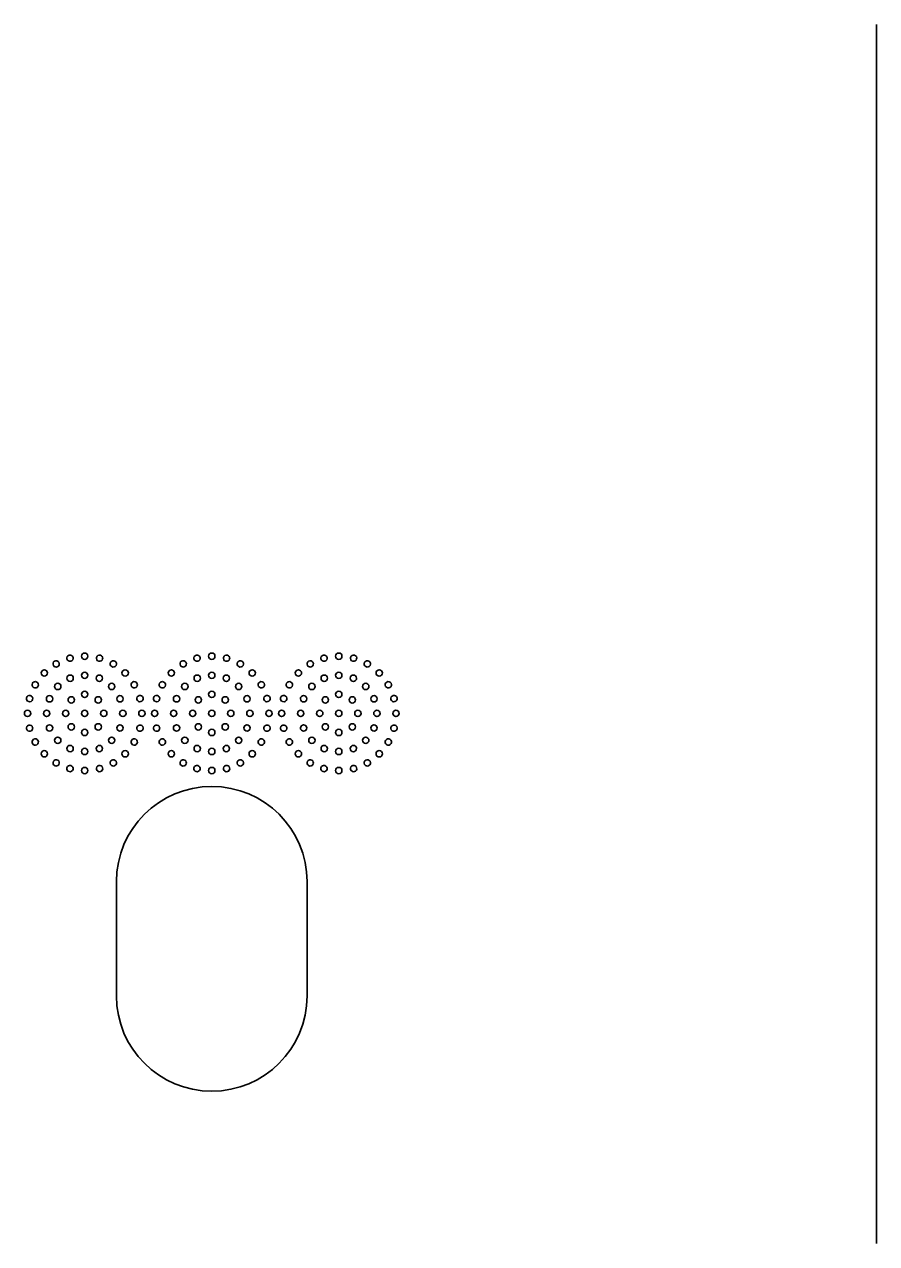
# Model space of a CAD drawing. Header units: inches. Extents: x 0 to 78.5, y 0 to 48.
# Drawn here: x 44.96 to 78.5, y 0 to 48 of the extents above; entities that cross this region are included whole.
import ezdxf

# ---------------------------------------------------------------- set-up
doc = ezdxf.new("R2010")
doc.units = ezdxf.units.IN
doc.header["$MEASUREMENT"] = 0
doc.layers.add('Layer 1', color=7, linetype='Continuous')

msp = doc.modelspace()

# ---------------------------------------------------------------- linework, layer by layer
at = {"layer": 'Layer 1', "color": 250, "lineweight": 35}
msp.add_lwpolyline([(78.5, 48), (78.5, 0)], dxfattribs=at)
for points, knots in [([(46.719, 23.169), (46.785, 23.187), (46.854, 23.147), (46.872, 23.081), (46.89, 23.014), (46.85, 22.945), (46.783, 22.928), (46.717, 22.91), (46.648, 22.949), (46.63, 23.016), (46.612, 23.083), (46.652, 23.151), (46.719, 23.169)], [0, 0, 0, 0, 1, 1, 1, 2, 2, 2, 3, 3, 3, 4, 4, 4, 4]), ([(47.333, 23.25), (47.402, 23.25), (47.458, 23.194), (47.458, 23.125), (47.458, 23.056), (47.402, 23), (47.333, 23), (47.264, 23), (47.208, 23.056), (47.208, 23.125), (47.208, 23.194), (47.264, 23.25), (47.333, 23.25)], [0, 0, 0, 0, 1, 1, 1, 2, 2, 2, 3, 3, 3, 4, 4, 4, 4]), ([(47.948, 23.169), (48.015, 23.151), (48.054, 23.083), (48.036, 23.016), (48.019, 22.949), (47.95, 22.91), (47.883, 22.928), (47.817, 22.945), (47.777, 23.014), (47.795, 23.081), (47.813, 23.147), (47.881, 23.187), (47.948, 23.169)], [0, 0, 0, 0, 1, 1, 1, 2, 2, 2, 3, 3, 3, 4, 4, 4, 4]), ([(51.719, 23.169), (51.785, 23.187), (51.854, 23.147), (51.872, 23.081), (51.89, 23.014), (51.85, 22.945), (51.783, 22.928), (51.717, 22.91), (51.648, 22.949), (51.63, 23.016), (51.612, 23.083), (51.652, 23.151), (51.719, 23.169)], [0, 0, 0, 0, 1, 1, 1, 2, 2, 2, 3, 3, 3, 4, 4, 4, 4]), ([(52.333, 23.25), (52.402, 23.25), (52.458, 23.194), (52.458, 23.125), (52.458, 23.056), (52.402, 23), (52.333, 23), (52.264, 23), (52.208, 23.056), (52.208, 23.125), (52.208, 23.194), (52.264, 23.25), (52.333, 23.25)], [0, 0, 0, 0, 1, 1, 1, 2, 2, 2, 3, 3, 3, 4, 4, 4, 4]), ([(52.948, 23.169), (53.015, 23.151), (53.054, 23.083), (53.036, 23.016), (53.019, 22.949), (52.95, 22.91), (52.883, 22.928), (52.817, 22.945), (52.777, 23.014), (52.795, 23.081), (52.813, 23.147), (52.881, 23.187), (52.948, 23.169)], [0, 0, 0, 0, 1, 1, 1, 2, 2, 2, 3, 3, 3, 4, 4, 4, 4]), ([(56.719, 23.169), (56.785, 23.187), (56.854, 23.147), (56.872, 23.081), (56.89, 23.014), (56.85, 22.945), (56.783, 22.928), (56.717, 22.91), (56.648, 22.949), (56.63, 23.016), (56.612, 23.083), (56.652, 23.151), (56.719, 23.169)], [0, 0, 0, 0, 1, 1, 1, 2, 2, 2, 3, 3, 3, 4, 4, 4, 4]), ([(57.333, 23.25), (57.402, 23.25), (57.458, 23.194), (57.458, 23.125), (57.458, 23.056), (57.402, 23), (57.333, 23), (57.264, 23), (57.208, 23.056), (57.208, 23.125), (57.208, 23.194), (57.264, 23.25), (57.333, 23.25)], [0, 0, 0, 0, 1, 1, 1, 2, 2, 2, 3, 3, 3, 4, 4, 4, 4]), ([(57.948, 23.169), (58.015, 23.151), (58.054, 23.083), (58.036, 23.016), (58.019, 22.949), (57.95, 22.91), (57.883, 22.928), (57.817, 22.945), (57.777, 23.014), (57.795, 23.081), (57.813, 23.147), (57.881, 23.187), (57.948, 23.169)], [0, 0, 0, 0, 1, 1, 1, 2, 2, 2, 3, 3, 3, 4, 4, 4, 4]), ([(45.654, 22.554), (45.703, 22.603), (45.782, 22.603), (45.831, 22.554), (45.88, 22.506), (45.88, 22.426), (45.831, 22.378), (45.782, 22.329), (45.703, 22.329), (45.654, 22.378), (45.605, 22.426), (45.605, 22.506), (45.654, 22.554)], [0, 0, 0, 0, 1, 1, 1, 2, 2, 2, 3, 3, 3, 4, 4, 4, 4]), ([(46.146, 22.932), (46.206, 22.966), (46.282, 22.946), (46.317, 22.886), (46.351, 22.826), (46.331, 22.75), (46.271, 22.715), (46.211, 22.681), (46.135, 22.701), (46.1, 22.761), (46.066, 22.821), (46.086, 22.897), (46.146, 22.932)], [0, 0, 0, 0, 1, 1, 1, 2, 2, 2, 3, 3, 3, 4, 4, 4, 4]), ([(48.521, 22.932), (48.581, 22.897), (48.601, 22.821), (48.567, 22.761), (48.532, 22.701), (48.456, 22.681), (48.396, 22.715), (48.336, 22.75), (48.316, 22.826), (48.35, 22.886), (48.385, 22.946), (48.461, 22.966), (48.521, 22.932)], [0, 0, 0, 0, 1, 1, 1, 2, 2, 2, 3, 3, 3, 4, 4, 4, 4]), ([(49.013, 22.554), (49.062, 22.506), (49.062, 22.426), (49.013, 22.378), (48.964, 22.329), (48.885, 22.329), (48.836, 22.378), (48.787, 22.426), (48.787, 22.506), (48.836, 22.554), (48.885, 22.603), (48.964, 22.603), (49.013, 22.554)], [0, 0, 0, 0, 1, 1, 1, 2, 2, 2, 3, 3, 3, 4, 4, 4, 4]), ([(50.654, 22.554), (50.703, 22.603), (50.782, 22.603), (50.831, 22.554), (50.88, 22.506), (50.88, 22.426), (50.831, 22.378), (50.782, 22.329), (50.703, 22.329), (50.654, 22.378), (50.605, 22.426), (50.605, 22.506), (50.654, 22.554)], [0, 0, 0, 0, 1, 1, 1, 2, 2, 2, 3, 3, 3, 4, 4, 4, 4]), ([(51.146, 22.932), (51.206, 22.966), (51.282, 22.946), (51.317, 22.886), (51.351, 22.826), (51.331, 22.75), (51.271, 22.715), (51.211, 22.681), (51.135, 22.701), (51.1, 22.761), (51.066, 22.821), (51.086, 22.897), (51.146, 22.932)], [0, 0, 0, 0, 1, 1, 1, 2, 2, 2, 3, 3, 3, 4, 4, 4, 4]), ([(53.521, 22.932), (53.581, 22.897), (53.601, 22.821), (53.567, 22.761), (53.532, 22.701), (53.456, 22.681), (53.396, 22.715), (53.336, 22.75), (53.316, 22.826), (53.35, 22.886), (53.385, 22.946), (53.461, 22.966), (53.521, 22.932)], [0, 0, 0, 0, 1, 1, 1, 2, 2, 2, 3, 3, 3, 4, 4, 4, 4]), ([(54.013, 22.554), (54.062, 22.506), (54.062, 22.426), (54.013, 22.378), (53.964, 22.329), (53.885, 22.329), (53.836, 22.378), (53.787, 22.426), (53.787, 22.506), (53.836, 22.554), (53.885, 22.603), (53.964, 22.603), (54.013, 22.554)], [0, 0, 0, 0, 1, 1, 1, 2, 2, 2, 3, 3, 3, 4, 4, 4, 4]), ([(55.654, 22.554), (55.703, 22.603), (55.782, 22.603), (55.831, 22.554), (55.88, 22.506), (55.88, 22.426), (55.831, 22.378), (55.782, 22.329), (55.703, 22.329), (55.654, 22.378), (55.605, 22.426), (55.605, 22.506), (55.654, 22.554)], [0, 0, 0, 0, 1, 1, 1, 2, 2, 2, 3, 3, 3, 4, 4, 4, 4]), ([(56.146, 22.932), (56.206, 22.966), (56.282, 22.946), (56.317, 22.886), (56.351, 22.826), (56.331, 22.75), (56.271, 22.715), (56.211, 22.681), (56.135, 22.701), (56.1, 22.761), (56.066, 22.821), (56.086, 22.897), (56.146, 22.932)], [0, 0, 0, 0, 1, 1, 1, 2, 2, 2, 3, 3, 3, 4, 4, 4, 4]), ([(58.521, 22.932), (58.581, 22.897), (58.601, 22.821), (58.567, 22.761), (58.532, 22.701), (58.456, 22.681), (58.396, 22.715), (58.336, 22.75), (58.316, 22.826), (58.35, 22.886), (58.385, 22.946), (58.461, 22.966), (58.521, 22.932)], [0, 0, 0, 0, 1, 1, 1, 2, 2, 2, 3, 3, 3, 4, 4, 4, 4]), ([(59.013, 22.554), (59.062, 22.506), (59.062, 22.426), (59.013, 22.378), (58.964, 22.329), (58.885, 22.329), (58.836, 22.378), (58.787, 22.426), (58.787, 22.506), (58.836, 22.554), (58.885, 22.603), (58.964, 22.603), (59.013, 22.554)], [0, 0, 0, 0, 1, 1, 1, 2, 2, 2, 3, 3, 3, 4, 4, 4, 4]), ([(45.276, 22.062), (45.311, 22.122), (45.387, 22.143), (45.447, 22.108), (45.507, 22.074), (45.528, 21.997), (45.493, 21.937), (45.458, 21.878), (45.382, 21.857), (45.322, 21.892), (45.262, 21.926), (45.242, 22.003), (45.276, 22.062)], [0, 0, 0, 0, 1, 1, 1, 2, 2, 2, 3, 3, 3, 4, 4, 4, 4]), ([(46.711, 22.376), (46.775, 22.403), (46.848, 22.372), (46.875, 22.309), (46.901, 22.245), (46.871, 22.172), (46.807, 22.145), (46.743, 22.119), (46.67, 22.149), (46.644, 22.213), (46.617, 22.277), (46.648, 22.35), (46.711, 22.376)], [0, 0, 0, 0, 1, 1, 1, 2, 2, 2, 3, 3, 3, 4, 4, 4, 4]), ([(47.333, 22.5), (47.402, 22.5), (47.458, 22.444), (47.458, 22.375), (47.458, 22.306), (47.402, 22.25), (47.333, 22.25), (47.264, 22.25), (47.208, 22.306), (47.208, 22.375), (47.208, 22.444), (47.264, 22.5), (47.333, 22.5)], [0, 0, 0, 0, 1, 1, 1, 2, 2, 2, 3, 3, 3, 4, 4, 4, 4]), ([(47.955, 22.376), (48.019, 22.35), (48.049, 22.277), (48.023, 22.213), (47.996, 22.149), (47.923, 22.119), (47.86, 22.145), (47.796, 22.172), (47.765, 22.245), (47.792, 22.309), (47.818, 22.372), (47.891, 22.403), (47.955, 22.376)], [0, 0, 0, 0, 1, 1, 1, 2, 2, 2, 3, 3, 3, 4, 4, 4, 4]), ([(49.39, 22.062), (49.425, 22.003), (49.404, 21.926), (49.344, 21.892), (49.285, 21.857), (49.208, 21.878), (49.174, 21.938), (49.139, 21.997), (49.16, 22.074), (49.219, 22.108), (49.279, 22.143), (49.356, 22.122), (49.39, 22.062)], [0, 0, 0, 0, 1, 1, 1, 2, 2, 2, 3, 3, 3, 4, 4, 4, 4]), ([(50.276, 22.062), (50.311, 22.122), (50.387, 22.143), (50.447, 22.108), (50.507, 22.074), (50.528, 21.997), (50.493, 21.937), (50.458, 21.878), (50.382, 21.857), (50.322, 21.892), (50.262, 21.926), (50.242, 22.003), (50.276, 22.062)], [0, 0, 0, 0, 1, 1, 1, 2, 2, 2, 3, 3, 3, 4, 4, 4, 4]), ([(51.711, 22.376), (51.775, 22.403), (51.848, 22.372), (51.875, 22.309), (51.901, 22.245), (51.871, 22.172), (51.807, 22.145), (51.743, 22.119), (51.67, 22.149), (51.644, 22.213), (51.617, 22.277), (51.648, 22.35), (51.711, 22.376)], [0, 0, 0, 0, 1, 1, 1, 2, 2, 2, 3, 3, 3, 4, 4, 4, 4]), ([(52.333, 22.5), (52.402, 22.5), (52.458, 22.444), (52.458, 22.375), (52.458, 22.306), (52.402, 22.25), (52.333, 22.25), (52.264, 22.25), (52.208, 22.306), (52.208, 22.375), (52.208, 22.444), (52.264, 22.5), (52.333, 22.5)], [0, 0, 0, 0, 1, 1, 1, 2, 2, 2, 3, 3, 3, 4, 4, 4, 4]), ([(52.955, 22.376), (53.019, 22.35), (53.049, 22.277), (53.023, 22.213), (52.996, 22.149), (52.923, 22.119), (52.86, 22.145), (52.796, 22.172), (52.765, 22.245), (52.792, 22.309), (52.818, 22.372), (52.891, 22.403), (52.955, 22.376)], [0, 0, 0, 0, 1, 1, 1, 2, 2, 2, 3, 3, 3, 4, 4, 4, 4]), ([(54.39, 22.062), (54.425, 22.003), (54.404, 21.926), (54.344, 21.892), (54.285, 21.857), (54.208, 21.878), (54.174, 21.938), (54.139, 21.997), (54.16, 22.074), (54.219, 22.108), (54.279, 22.143), (54.356, 22.122), (54.39, 22.062)], [0, 0, 0, 0, 1, 1, 1, 2, 2, 2, 3, 3, 3, 4, 4, 4, 4]), ([(55.276, 22.062), (55.311, 22.122), (55.387, 22.143), (55.447, 22.108), (55.507, 22.074), (55.528, 21.997), (55.493, 21.937), (55.458, 21.878), (55.382, 21.857), (55.322, 21.892), (55.262, 21.926), (55.242, 22.003), (55.276, 22.062)], [0, 0, 0, 0, 1, 1, 1, 2, 2, 2, 3, 3, 3, 4, 4, 4, 4]), ([(56.711, 22.376), (56.775, 22.403), (56.848, 22.372), (56.875, 22.309), (56.901, 22.245), (56.871, 22.172), (56.807, 22.145), (56.743, 22.119), (56.67, 22.149), (56.644, 22.213), (56.617, 22.277), (56.648, 22.35), (56.711, 22.376)], [0, 0, 0, 0, 1, 1, 1, 2, 2, 2, 3, 3, 3, 4, 4, 4, 4]), ([(57.333, 22.5), (57.402, 22.5), (57.458, 22.444), (57.458, 22.375), (57.458, 22.306), (57.402, 22.25), (57.333, 22.25), (57.264, 22.25), (57.208, 22.306), (57.208, 22.375), (57.208, 22.444), (57.264, 22.5), (57.333, 22.5)], [0, 0, 0, 0, 1, 1, 1, 2, 2, 2, 3, 3, 3, 4, 4, 4, 4]), ([(57.955, 22.376), (58.019, 22.35), (58.049, 22.277), (58.023, 22.213), (57.996, 22.149), (57.923, 22.119), (57.86, 22.145), (57.796, 22.172), (57.765, 22.245), (57.792, 22.309), (57.818, 22.372), (57.891, 22.403), (57.955, 22.376)], [0, 0, 0, 0, 1, 1, 1, 2, 2, 2, 3, 3, 3, 4, 4, 4, 4]), ([(59.39, 22.062), (59.425, 22.003), (59.404, 21.926), (59.344, 21.892), (59.285, 21.857), (59.208, 21.878), (59.174, 21.938), (59.139, 21.997), (59.16, 22.074), (59.219, 22.108), (59.279, 22.143), (59.356, 22.122), (59.39, 22.062)], [0, 0, 0, 0, 1, 1, 1, 2, 2, 2, 3, 3, 3, 4, 4, 4, 4]), ([(46.184, 22.024), (46.233, 22.073), (46.312, 22.073), (46.361, 22.024), (46.41, 21.975), (46.41, 21.896), (46.361, 21.847), (46.312, 21.798), (46.233, 21.798), (46.184, 21.847), (46.135, 21.896), (46.135, 21.975), (46.184, 22.024)], [0, 0, 0, 0, 1, 1, 1, 2, 2, 2, 3, 3, 3, 4, 4, 4, 4]), ([(47.333, 21.75), (47.402, 21.75), (47.458, 21.694), (47.458, 21.625), (47.458, 21.556), (47.402, 21.5), (47.333, 21.5), (47.264, 21.5), (47.208, 21.556), (47.208, 21.625), (47.208, 21.694), (47.264, 21.75), (47.333, 21.75)], [0, 0, 0, 0, 1, 1, 1, 2, 2, 2, 3, 3, 3, 4, 4, 4, 4]), ([(48.482, 22.024), (48.531, 21.975), (48.531, 21.896), (48.482, 21.847), (48.434, 21.798), (48.354, 21.798), (48.306, 21.847), (48.257, 21.896), (48.257, 21.975), (48.306, 22.024), (48.354, 22.073), (48.434, 22.073), (48.482, 22.024)], [0, 0, 0, 0, 1, 1, 1, 2, 2, 2, 3, 3, 3, 4, 4, 4, 4]), ([(51.184, 22.024), (51.233, 22.073), (51.312, 22.073), (51.361, 22.024), (51.41, 21.975), (51.41, 21.896), (51.361, 21.847), (51.312, 21.798), (51.233, 21.798), (51.184, 21.847), (51.135, 21.896), (51.135, 21.975), (51.184, 22.024)], [0, 0, 0, 0, 1, 1, 1, 2, 2, 2, 3, 3, 3, 4, 4, 4, 4]), ([(52.333, 21.75), (52.402, 21.75), (52.458, 21.694), (52.458, 21.625), (52.458, 21.556), (52.402, 21.5), (52.333, 21.5), (52.264, 21.5), (52.208, 21.556), (52.208, 21.625), (52.208, 21.694), (52.264, 21.75), (52.333, 21.75)], [0, 0, 0, 0, 1, 1, 1, 2, 2, 2, 3, 3, 3, 4, 4, 4, 4]), ([(53.482, 22.024), (53.531, 21.975), (53.531, 21.896), (53.482, 21.847), (53.434, 21.798), (53.354, 21.798), (53.306, 21.847), (53.257, 21.896), (53.257, 21.975), (53.306, 22.024), (53.354, 22.073), (53.434, 22.073), (53.482, 22.024)], [0, 0, 0, 0, 1, 1, 1, 2, 2, 2, 3, 3, 3, 4, 4, 4, 4]), ([(56.184, 22.024), (56.233, 22.073), (56.312, 22.073), (56.361, 22.024), (56.41, 21.975), (56.41, 21.896), (56.361, 21.847), (56.312, 21.798), (56.233, 21.798), (56.184, 21.847), (56.135, 21.896), (56.135, 21.975), (56.184, 22.024)], [0, 0, 0, 0, 1, 1, 1, 2, 2, 2, 3, 3, 3, 4, 4, 4, 4]), ([(57.333, 21.75), (57.402, 21.75), (57.458, 21.694), (57.458, 21.625), (57.458, 21.556), (57.402, 21.5), (57.333, 21.5), (57.264, 21.5), (57.208, 21.556), (57.208, 21.625), (57.208, 21.694), (57.264, 21.75), (57.333, 21.75)], [0, 0, 0, 0, 1, 1, 1, 2, 2, 2, 3, 3, 3, 4, 4, 4, 4]), ([(58.482, 22.024), (58.531, 21.975), (58.531, 21.896), (58.482, 21.847), (58.434, 21.798), (58.354, 21.798), (58.306, 21.847), (58.257, 21.896), (58.257, 21.975), (58.306, 22.024), (58.354, 22.073), (58.434, 22.073), (58.482, 22.024)], [0, 0, 0, 0, 1, 1, 1, 2, 2, 2, 3, 3, 3, 4, 4, 4, 4]), ([(45.039, 21.49), (45.057, 21.556), (45.126, 21.596), (45.192, 21.578), (45.259, 21.56), (45.299, 21.492), (45.281, 21.425), (45.263, 21.358), (45.194, 21.319), (45.128, 21.337), (45.061, 21.354), (45.021, 21.423), (45.039, 21.49)], [0, 0, 0, 0, 1, 1, 1, 2, 2, 2, 3, 3, 3, 4, 4, 4, 4]), ([(45.832, 21.497), (45.858, 21.561), (45.932, 21.591), (45.995, 21.564), (46.059, 21.538), (46.089, 21.465), (46.063, 21.401), (46.037, 21.337), (45.963, 21.307), (45.9, 21.333), (45.836, 21.36), (45.806, 21.433), (45.832, 21.497)], [0, 0, 0, 0, 1, 1, 1, 2, 2, 2, 3, 3, 3, 4, 4, 4, 4]), ([(46.715, 21.494), (46.763, 21.543), (46.843, 21.543), (46.891, 21.494), (46.94, 21.445), (46.94, 21.366), (46.891, 21.317), (46.843, 21.268), (46.763, 21.268), (46.715, 21.317), (46.666, 21.366), (46.666, 21.445), (46.715, 21.494)], [0, 0, 0, 0, 1, 1, 1, 2, 2, 2, 3, 3, 3, 4, 4, 4, 4]), ([(47.952, 21.494), (48.001, 21.445), (48.001, 21.366), (47.952, 21.317), (47.903, 21.268), (47.824, 21.268), (47.775, 21.317), (47.726, 21.366), (47.726, 21.445), (47.775, 21.494), (47.824, 21.543), (47.903, 21.543), (47.952, 21.494)], [0, 0, 0, 0, 1, 1, 1, 2, 2, 2, 3, 3, 3, 4, 4, 4, 4]), ([(48.835, 21.497), (48.861, 21.433), (48.831, 21.36), (48.767, 21.333), (48.703, 21.307), (48.63, 21.337), (48.604, 21.401), (48.577, 21.465), (48.608, 21.538), (48.671, 21.564), (48.735, 21.591), (48.808, 21.561), (48.835, 21.497)], [0, 0, 0, 0, 1, 1, 1, 2, 2, 2, 3, 3, 3, 4, 4, 4, 4]), ([(49.627, 21.49), (49.645, 21.423), (49.606, 21.354), (49.539, 21.337), (49.472, 21.319), (49.404, 21.358), (49.386, 21.425), (49.368, 21.492), (49.408, 21.56), (49.474, 21.578), (49.541, 21.596), (49.61, 21.556), (49.627, 21.49)], [0, 0, 0, 0, 1, 1, 1, 2, 2, 2, 3, 3, 3, 4, 4, 4, 4]), ([(50.039, 21.49), (50.057, 21.556), (50.126, 21.596), (50.192, 21.578), (50.259, 21.56), (50.299, 21.492), (50.281, 21.425), (50.263, 21.358), (50.194, 21.319), (50.128, 21.337), (50.061, 21.354), (50.021, 21.423), (50.039, 21.49)], [0, 0, 0, 0, 1, 1, 1, 2, 2, 2, 3, 3, 3, 4, 4, 4, 4]), ([(50.832, 21.497), (50.858, 21.561), (50.932, 21.591), (50.995, 21.564), (51.059, 21.538), (51.089, 21.465), (51.063, 21.401), (51.037, 21.337), (50.963, 21.307), (50.9, 21.333), (50.836, 21.36), (50.806, 21.433), (50.832, 21.497)], [0, 0, 0, 0, 1, 1, 1, 2, 2, 2, 3, 3, 3, 4, 4, 4, 4]), ([(51.715, 21.494), (51.763, 21.543), (51.843, 21.543), (51.891, 21.494), (51.94, 21.445), (51.94, 21.366), (51.891, 21.317), (51.843, 21.268), (51.763, 21.268), (51.715, 21.317), (51.666, 21.366), (51.666, 21.445), (51.715, 21.494)], [0, 0, 0, 0, 1, 1, 1, 2, 2, 2, 3, 3, 3, 4, 4, 4, 4]), ([(52.952, 21.494), (53.001, 21.445), (53.001, 21.366), (52.952, 21.317), (52.903, 21.268), (52.824, 21.268), (52.775, 21.317), (52.726, 21.366), (52.726, 21.445), (52.775, 21.494), (52.824, 21.543), (52.903, 21.543), (52.952, 21.494)], [0, 0, 0, 0, 1, 1, 1, 2, 2, 2, 3, 3, 3, 4, 4, 4, 4]), ([(53.835, 21.497), (53.861, 21.433), (53.831, 21.36), (53.767, 21.333), (53.703, 21.307), (53.63, 21.337), (53.604, 21.401), (53.577, 21.465), (53.608, 21.538), (53.671, 21.564), (53.735, 21.591), (53.808, 21.561), (53.835, 21.497)], [0, 0, 0, 0, 1, 1, 1, 2, 2, 2, 3, 3, 3, 4, 4, 4, 4]), ([(54.627, 21.49), (54.645, 21.423), (54.606, 21.354), (54.539, 21.337), (54.472, 21.319), (54.404, 21.358), (54.386, 21.425), (54.368, 21.492), (54.408, 21.56), (54.474, 21.578), (54.541, 21.596), (54.61, 21.556), (54.627, 21.49)], [0, 0, 0, 0, 1, 1, 1, 2, 2, 2, 3, 3, 3, 4, 4, 4, 4]), ([(55.039, 21.49), (55.057, 21.556), (55.126, 21.596), (55.192, 21.578), (55.259, 21.56), (55.299, 21.492), (55.281, 21.425), (55.263, 21.358), (55.194, 21.319), (55.128, 21.337), (55.061, 21.354), (55.021, 21.423), (55.039, 21.49)], [0, 0, 0, 0, 1, 1, 1, 2, 2, 2, 3, 3, 3, 4, 4, 4, 4]), ([(55.832, 21.497), (55.858, 21.561), (55.932, 21.591), (55.995, 21.564), (56.059, 21.538), (56.089, 21.465), (56.063, 21.401), (56.037, 21.337), (55.963, 21.307), (55.9, 21.333), (55.836, 21.36), (55.806, 21.433), (55.832, 21.497)], [0, 0, 0, 0, 1, 1, 1, 2, 2, 2, 3, 3, 3, 4, 4, 4, 4]), ([(56.715, 21.494), (56.763, 21.543), (56.843, 21.543), (56.891, 21.494), (56.94, 21.445), (56.94, 21.366), (56.891, 21.317), (56.843, 21.268), (56.763, 21.268), (56.715, 21.317), (56.666, 21.366), (56.666, 21.445), (56.715, 21.494)], [0, 0, 0, 0, 1, 1, 1, 2, 2, 2, 3, 3, 3, 4, 4, 4, 4]), ([(57.952, 21.494), (58.001, 21.445), (58.001, 21.366), (57.952, 21.317), (57.903, 21.268), (57.824, 21.268), (57.775, 21.317), (57.726, 21.366), (57.726, 21.445), (57.775, 21.494), (57.824, 21.543), (57.903, 21.543), (57.952, 21.494)], [0, 0, 0, 0, 1, 1, 1, 2, 2, 2, 3, 3, 3, 4, 4, 4, 4]), ([(58.835, 21.497), (58.861, 21.433), (58.831, 21.36), (58.767, 21.333), (58.703, 21.307), (58.63, 21.337), (58.604, 21.401), (58.577, 21.465), (58.608, 21.538), (58.671, 21.564), (58.735, 21.591), (58.808, 21.561), (58.835, 21.497)], [0, 0, 0, 0, 1, 1, 1, 2, 2, 2, 3, 3, 3, 4, 4, 4, 4]), ([(59.627, 21.49), (59.645, 21.423), (59.606, 21.354), (59.539, 21.337), (59.472, 21.319), (59.404, 21.358), (59.386, 21.425), (59.368, 21.492), (59.408, 21.56), (59.474, 21.578), (59.541, 21.596), (59.61, 21.556), (59.627, 21.49)], [0, 0, 0, 0, 1, 1, 1, 2, 2, 2, 3, 3, 3, 4, 4, 4, 4]), ([(44.958, 20.875), (44.958, 20.944), (45.014, 21), (45.083, 21), (45.152, 21), (45.208, 20.944), (45.208, 20.875), (45.208, 20.806), (45.152, 20.75), (45.083, 20.75), (45.014, 20.75), (44.958, 20.806), (44.958, 20.875)], [0, 0, 0, 0, 1, 1, 1, 2, 2, 2, 3, 3, 3, 4, 4, 4, 4]), ([(45.708, 20.875), (45.708, 20.944), (45.764, 21), (45.833, 21), (45.902, 21), (45.958, 20.944), (45.958, 20.875), (45.958, 20.806), (45.902, 20.75), (45.833, 20.75), (45.764, 20.75), (45.708, 20.806), (45.708, 20.875)], [0, 0, 0, 0, 1, 1, 1, 2, 2, 2, 3, 3, 3, 4, 4, 4, 4]), ([(46.458, 20.875), (46.458, 20.944), (46.514, 21), (46.583, 21), (46.652, 21), (46.708, 20.944), (46.708, 20.875), (46.708, 20.806), (46.652, 20.75), (46.583, 20.75), (46.514, 20.75), (46.458, 20.806), (46.458, 20.875)], [0, 0, 0, 0, 1, 1, 1, 2, 2, 2, 3, 3, 3, 4, 4, 4, 4]), ([(47.458, 20.875), (47.458, 20.806), (47.402, 20.75), (47.333, 20.75), (47.264, 20.75), (47.208, 20.806), (47.208, 20.875), (47.208, 20.944), (47.264, 21), (47.333, 21), (47.402, 21), (47.458, 20.944), (47.458, 20.875)], [0, 0, 0, 0, 1, 1, 1, 2, 2, 2, 3, 3, 3, 4, 4, 4, 4]), ([(48.208, 20.875), (48.208, 20.806), (48.152, 20.75), (48.083, 20.75), (48.014, 20.75), (47.958, 20.806), (47.958, 20.875), (47.958, 20.944), (48.014, 21), (48.083, 21), (48.152, 21), (48.208, 20.944), (48.208, 20.875)], [0, 0, 0, 0, 1, 1, 1, 2, 2, 2, 3, 3, 3, 4, 4, 4, 4]), ([(48.958, 20.875), (48.958, 20.806), (48.902, 20.75), (48.833, 20.75), (48.764, 20.75), (48.708, 20.806), (48.708, 20.875), (48.708, 20.944), (48.764, 21), (48.833, 21), (48.902, 21), (48.958, 20.944), (48.958, 20.875)], [0, 0, 0, 0, 1, 1, 1, 2, 2, 2, 3, 3, 3, 4, 4, 4, 4]), ([(48.958, 20.875), (48.958, 20.806), (48.902, 20.75), (48.833, 20.75), (48.764, 20.75), (48.708, 20.806), (48.708, 20.875), (48.708, 20.944), (48.764, 21), (48.833, 21), (48.902, 21), (48.958, 20.944), (48.958, 20.875)], [0, 0, 0, 0, 1, 1, 1, 2, 2, 2, 3, 3, 3, 4, 4, 4, 4]), ([(49.708, 20.875), (49.708, 20.806), (49.652, 20.75), (49.583, 20.75), (49.514, 20.75), (49.458, 20.806), (49.458, 20.875), (49.458, 20.944), (49.514, 21), (49.583, 21), (49.652, 21), (49.708, 20.944), (49.708, 20.875)], [0, 0, 0, 0, 1, 1, 1, 2, 2, 2, 3, 3, 3, 4, 4, 4, 4]), ([(49.958, 20.875), (49.958, 20.944), (50.014, 21), (50.083, 21), (50.152, 21), (50.208, 20.944), (50.208, 20.875), (50.208, 20.806), (50.152, 20.75), (50.083, 20.75), (50.014, 20.75), (49.958, 20.806), (49.958, 20.875)], [0, 0, 0, 0, 1, 1, 1, 2, 2, 2, 3, 3, 3, 4, 4, 4, 4]), ([(50.708, 20.875), (50.708, 20.944), (50.764, 21), (50.833, 21), (50.902, 21), (50.958, 20.944), (50.958, 20.875), (50.958, 20.806), (50.902, 20.75), (50.833, 20.75), (50.764, 20.75), (50.708, 20.806), (50.708, 20.875)], [0, 0, 0, 0, 1, 1, 1, 2, 2, 2, 3, 3, 3, 4, 4, 4, 4]), ([(51.458, 20.875), (51.458, 20.944), (51.514, 21), (51.583, 21), (51.652, 21), (51.708, 20.944), (51.708, 20.875), (51.708, 20.806), (51.652, 20.75), (51.583, 20.75), (51.514, 20.75), (51.458, 20.806), (51.458, 20.875)], [0, 0, 0, 0, 1, 1, 1, 2, 2, 2, 3, 3, 3, 4, 4, 4, 4]), ([(52.458, 20.875), (52.458, 20.806), (52.402, 20.75), (52.333, 20.75), (52.264, 20.75), (52.208, 20.806), (52.208, 20.875), (52.208, 20.944), (52.264, 21), (52.333, 21), (52.402, 21), (52.458, 20.944), (52.458, 20.875)], [0, 0, 0, 0, 1, 1, 1, 2, 2, 2, 3, 3, 3, 4, 4, 4, 4]), ([(53.208, 20.875), (53.208, 20.806), (53.152, 20.75), (53.083, 20.75), (53.014, 20.75), (52.958, 20.806), (52.958, 20.875), (52.958, 20.944), (53.014, 21), (53.083, 21), (53.152, 21), (53.208, 20.944), (53.208, 20.875)], [0, 0, 0, 0, 1, 1, 1, 2, 2, 2, 3, 3, 3, 4, 4, 4, 4]), ([(53.958, 20.875), (53.958, 20.806), (53.902, 20.75), (53.833, 20.75), (53.764, 20.75), (53.708, 20.806), (53.708, 20.875), (53.708, 20.944), (53.764, 21), (53.833, 21), (53.902, 21), (53.958, 20.944), (53.958, 20.875)], [0, 0, 0, 0, 1, 1, 1, 2, 2, 2, 3, 3, 3, 4, 4, 4, 4]), ([(53.958, 20.875), (53.958, 20.806), (53.902, 20.75), (53.833, 20.75), (53.764, 20.75), (53.708, 20.806), (53.708, 20.875), (53.708, 20.944), (53.764, 21), (53.833, 21), (53.902, 21), (53.958, 20.944), (53.958, 20.875)], [0, 0, 0, 0, 1, 1, 1, 2, 2, 2, 3, 3, 3, 4, 4, 4, 4]), ([(54.708, 20.875), (54.708, 20.806), (54.652, 20.75), (54.583, 20.75), (54.514, 20.75), (54.458, 20.806), (54.458, 20.875), (54.458, 20.944), (54.514, 21), (54.583, 21), (54.652, 21), (54.708, 20.944), (54.708, 20.875)], [0, 0, 0, 0, 1, 1, 1, 2, 2, 2, 3, 3, 3, 4, 4, 4, 4]), ([(54.958, 20.875), (54.958, 20.944), (55.014, 21), (55.083, 21), (55.152, 21), (55.208, 20.944), (55.208, 20.875), (55.208, 20.806), (55.152, 20.75), (55.083, 20.75), (55.014, 20.75), (54.958, 20.806), (54.958, 20.875)], [0, 0, 0, 0, 1, 1, 1, 2, 2, 2, 3, 3, 3, 4, 4, 4, 4]), ([(55.708, 20.875), (55.708, 20.944), (55.764, 21), (55.833, 21), (55.902, 21), (55.958, 20.944), (55.958, 20.875), (55.958, 20.806), (55.902, 20.75), (55.833, 20.75), (55.764, 20.75), (55.708, 20.806), (55.708, 20.875)], [0, 0, 0, 0, 1, 1, 1, 2, 2, 2, 3, 3, 3, 4, 4, 4, 4]), ([(56.458, 20.875), (56.458, 20.944), (56.514, 21), (56.583, 21), (56.652, 21), (56.708, 20.944), (56.708, 20.875), (56.708, 20.806), (56.652, 20.75), (56.583, 20.75), (56.514, 20.75), (56.458, 20.806), (56.458, 20.875)], [0, 0, 0, 0, 1, 1, 1, 2, 2, 2, 3, 3, 3, 4, 4, 4, 4]), ([(57.458, 20.875), (57.458, 20.806), (57.402, 20.75), (57.333, 20.75), (57.264, 20.75), (57.208, 20.806), (57.208, 20.875), (57.208, 20.944), (57.264, 21), (57.333, 21), (57.402, 21), (57.458, 20.944), (57.458, 20.875)], [0, 0, 0, 0, 1, 1, 1, 2, 2, 2, 3, 3, 3, 4, 4, 4, 4]), ([(58.208, 20.875), (58.208, 20.806), (58.152, 20.75), (58.083, 20.75), (58.014, 20.75), (57.958, 20.806), (57.958, 20.875), (57.958, 20.944), (58.014, 21), (58.083, 21), (58.152, 21), (58.208, 20.944), (58.208, 20.875)], [0, 0, 0, 0, 1, 1, 1, 2, 2, 2, 3, 3, 3, 4, 4, 4, 4]), ([(58.958, 20.875), (58.958, 20.806), (58.902, 20.75), (58.833, 20.75), (58.764, 20.75), (58.708, 20.806), (58.708, 20.875), (58.708, 20.944), (58.764, 21), (58.833, 21), (58.902, 21), (58.958, 20.944), (58.958, 20.875)], [0, 0, 0, 0, 1, 1, 1, 2, 2, 2, 3, 3, 3, 4, 4, 4, 4]), ([(58.958, 20.875), (58.958, 20.806), (58.902, 20.75), (58.833, 20.75), (58.764, 20.75), (58.708, 20.806), (58.708, 20.875), (58.708, 20.944), (58.764, 21), (58.833, 21), (58.902, 21), (58.958, 20.944), (58.958, 20.875)], [0, 0, 0, 0, 1, 1, 1, 2, 2, 2, 3, 3, 3, 4, 4, 4, 4]), ([(59.708, 20.875), (59.708, 20.806), (59.652, 20.75), (59.583, 20.75), (59.514, 20.75), (59.458, 20.806), (59.458, 20.875), (59.458, 20.944), (59.514, 21), (59.583, 21), (59.652, 21), (59.708, 20.944), (59.708, 20.875)], [0, 0, 0, 0, 1, 1, 1, 2, 2, 2, 3, 3, 3, 4, 4, 4, 4]), ([(45.039, 20.26), (45.021, 20.327), (45.061, 20.395), (45.128, 20.413), (45.194, 20.431), (45.263, 20.392), (45.281, 20.325), (45.299, 20.258), (45.259, 20.19), (45.192, 20.172), (45.126, 20.154), (45.057, 20.194), (45.039, 20.26)], [0, 0, 0, 0, 1, 1, 1, 2, 2, 2, 3, 3, 3, 4, 4, 4, 4]), ([(45.832, 20.253), (45.806, 20.317), (45.836, 20.39), (45.9, 20.416), (45.963, 20.443), (46.037, 20.413), (46.063, 20.349), (46.089, 20.285), (46.059, 20.212), (45.995, 20.185), (45.932, 20.159), (45.858, 20.189), (45.832, 20.253)], [0, 0, 0, 0, 1, 1, 1, 2, 2, 2, 3, 3, 3, 4, 4, 4, 4]), ([(46.715, 20.256), (46.666, 20.305), (46.666, 20.384), (46.715, 20.433), (46.763, 20.482), (46.843, 20.482), (46.891, 20.433), (46.94, 20.384), (46.94, 20.305), (46.891, 20.256), (46.843, 20.207), (46.763, 20.207), (46.715, 20.256)], [0, 0, 0, 0, 1, 1, 1, 2, 2, 2, 3, 3, 3, 4, 4, 4, 4]), ([(47.333, 20), (47.264, 20), (47.208, 20.056), (47.208, 20.125), (47.208, 20.194), (47.264, 20.25), (47.333, 20.25), (47.402, 20.25), (47.458, 20.194), (47.458, 20.125), (47.458, 20.056), (47.402, 20), (47.333, 20)], [0, 0, 0, 0, 1, 1, 1, 2, 2, 2, 3, 3, 3, 4, 4, 4, 4]), ([(47.952, 20.256), (47.903, 20.207), (47.824, 20.207), (47.775, 20.256), (47.726, 20.305), (47.726, 20.384), (47.775, 20.433), (47.824, 20.482), (47.903, 20.482), (47.952, 20.433), (48.001, 20.384), (48.001, 20.305), (47.952, 20.256)], [0, 0, 0, 0, 1, 1, 1, 2, 2, 2, 3, 3, 3, 4, 4, 4, 4]), ([(48.835, 20.253), (48.808, 20.189), (48.735, 20.159), (48.671, 20.185), (48.608, 20.212), (48.577, 20.285), (48.604, 20.349), (48.63, 20.413), (48.703, 20.443), (48.767, 20.416), (48.831, 20.39), (48.861, 20.317), (48.835, 20.253)], [0, 0, 0, 0, 1, 1, 1, 2, 2, 2, 3, 3, 3, 4, 4, 4, 4]), ([(49.627, 20.26), (49.61, 20.194), (49.541, 20.154), (49.474, 20.172), (49.408, 20.19), (49.368, 20.258), (49.386, 20.325), (49.404, 20.392), (49.472, 20.431), (49.539, 20.413), (49.606, 20.396), (49.645, 20.327), (49.627, 20.26)], [0, 0, 0, 0, 1, 1, 1, 2, 2, 2, 3, 3, 3, 4, 4, 4, 4]), ([(50.039, 20.26), (50.021, 20.327), (50.061, 20.395), (50.128, 20.413), (50.194, 20.431), (50.263, 20.392), (50.281, 20.325), (50.299, 20.258), (50.259, 20.19), (50.192, 20.172), (50.126, 20.154), (50.057, 20.194), (50.039, 20.26)], [0, 0, 0, 0, 1, 1, 1, 2, 2, 2, 3, 3, 3, 4, 4, 4, 4]), ([(50.832, 20.253), (50.806, 20.317), (50.836, 20.39), (50.9, 20.416), (50.963, 20.443), (51.037, 20.413), (51.063, 20.349), (51.089, 20.285), (51.059, 20.212), (50.995, 20.185), (50.932, 20.159), (50.858, 20.189), (50.832, 20.253)], [0, 0, 0, 0, 1, 1, 1, 2, 2, 2, 3, 3, 3, 4, 4, 4, 4]), ([(51.715, 20.256), (51.666, 20.305), (51.666, 20.384), (51.715, 20.433), (51.763, 20.482), (51.843, 20.482), (51.891, 20.433), (51.94, 20.384), (51.94, 20.305), (51.891, 20.256), (51.843, 20.207), (51.763, 20.207), (51.715, 20.256)], [0, 0, 0, 0, 1, 1, 1, 2, 2, 2, 3, 3, 3, 4, 4, 4, 4]), ([(52.333, 20), (52.264, 20), (52.208, 20.056), (52.208, 20.125), (52.208, 20.194), (52.264, 20.25), (52.333, 20.25), (52.402, 20.25), (52.458, 20.194), (52.458, 20.125), (52.458, 20.056), (52.402, 20), (52.333, 20)], [0, 0, 0, 0, 1, 1, 1, 2, 2, 2, 3, 3, 3, 4, 4, 4, 4]), ([(52.952, 20.256), (52.903, 20.207), (52.824, 20.207), (52.775, 20.256), (52.726, 20.305), (52.726, 20.384), (52.775, 20.433), (52.824, 20.482), (52.903, 20.482), (52.952, 20.433), (53.001, 20.384), (53.001, 20.305), (52.952, 20.256)], [0, 0, 0, 0, 1, 1, 1, 2, 2, 2, 3, 3, 3, 4, 4, 4, 4]), ([(53.835, 20.253), (53.808, 20.189), (53.735, 20.159), (53.671, 20.185), (53.608, 20.212), (53.577, 20.285), (53.604, 20.349), (53.63, 20.413), (53.703, 20.443), (53.767, 20.416), (53.831, 20.39), (53.861, 20.317), (53.835, 20.253)], [0, 0, 0, 0, 1, 1, 1, 2, 2, 2, 3, 3, 3, 4, 4, 4, 4]), ([(54.627, 20.26), (54.61, 20.194), (54.541, 20.154), (54.474, 20.172), (54.408, 20.19), (54.368, 20.258), (54.386, 20.325), (54.404, 20.392), (54.472, 20.431), (54.539, 20.413), (54.606, 20.396), (54.645, 20.327), (54.627, 20.26)], [0, 0, 0, 0, 1, 1, 1, 2, 2, 2, 3, 3, 3, 4, 4, 4, 4]), ([(55.039, 20.26), (55.021, 20.327), (55.061, 20.395), (55.128, 20.413), (55.194, 20.431), (55.263, 20.392), (55.281, 20.325), (55.299, 20.258), (55.259, 20.19), (55.192, 20.172), (55.126, 20.154), (55.057, 20.194), (55.039, 20.26)], [0, 0, 0, 0, 1, 1, 1, 2, 2, 2, 3, 3, 3, 4, 4, 4, 4]), ([(55.832, 20.253), (55.806, 20.317), (55.836, 20.39), (55.9, 20.416), (55.963, 20.443), (56.037, 20.413), (56.063, 20.349), (56.089, 20.285), (56.059, 20.212), (55.995, 20.185), (55.932, 20.159), (55.858, 20.189), (55.832, 20.253)], [0, 0, 0, 0, 1, 1, 1, 2, 2, 2, 3, 3, 3, 4, 4, 4, 4]), ([(56.715, 20.256), (56.666, 20.305), (56.666, 20.384), (56.715, 20.433), (56.763, 20.482), (56.843, 20.482), (56.891, 20.433), (56.94, 20.384), (56.94, 20.305), (56.891, 20.256), (56.843, 20.207), (56.763, 20.207), (56.715, 20.256)], [0, 0, 0, 0, 1, 1, 1, 2, 2, 2, 3, 3, 3, 4, 4, 4, 4]), ([(57.333, 20), (57.264, 20), (57.208, 20.056), (57.208, 20.125), (57.208, 20.194), (57.264, 20.25), (57.333, 20.25), (57.402, 20.25), (57.458, 20.194), (57.458, 20.125), (57.458, 20.056), (57.402, 20), (57.333, 20)], [0, 0, 0, 0, 1, 1, 1, 2, 2, 2, 3, 3, 3, 4, 4, 4, 4]), ([(57.952, 20.256), (57.903, 20.207), (57.824, 20.207), (57.775, 20.256), (57.726, 20.305), (57.726, 20.384), (57.775, 20.433), (57.824, 20.482), (57.903, 20.482), (57.952, 20.433), (58.001, 20.384), (58.001, 20.305), (57.952, 20.256)], [0, 0, 0, 0, 1, 1, 1, 2, 2, 2, 3, 3, 3, 4, 4, 4, 4]), ([(58.835, 20.253), (58.808, 20.189), (58.735, 20.159), (58.671, 20.185), (58.608, 20.212), (58.577, 20.285), (58.604, 20.349), (58.63, 20.413), (58.703, 20.443), (58.767, 20.416), (58.831, 20.39), (58.861, 20.317), (58.835, 20.253)], [0, 0, 0, 0, 1, 1, 1, 2, 2, 2, 3, 3, 3, 4, 4, 4, 4]), ([(59.627, 20.26), (59.61, 20.194), (59.541, 20.154), (59.474, 20.172), (59.408, 20.19), (59.368, 20.258), (59.386, 20.325), (59.404, 20.392), (59.472, 20.431), (59.539, 20.413), (59.606, 20.396), (59.645, 20.327), (59.627, 20.26)], [0, 0, 0, 0, 1, 1, 1, 2, 2, 2, 3, 3, 3, 4, 4, 4, 4]), ([(45.277, 19.687), (45.242, 19.747), (45.263, 19.824), (45.322, 19.858), (45.382, 19.893), (45.459, 19.872), (45.493, 19.812), (45.528, 19.753), (45.507, 19.676), (45.447, 19.642), (45.388, 19.607), (45.311, 19.628), (45.277, 19.687)], [0, 0, 0, 0, 1, 1, 1, 2, 2, 2, 3, 3, 3, 4, 4, 4, 4]), ([(46.184, 19.726), (46.135, 19.775), (46.135, 19.854), (46.184, 19.903), (46.233, 19.952), (46.312, 19.952), (46.361, 19.903), (46.41, 19.854), (46.41, 19.775), (46.361, 19.726), (46.312, 19.677), (46.233, 19.677), (46.184, 19.726)], [0, 0, 0, 0, 1, 1, 1, 2, 2, 2, 3, 3, 3, 4, 4, 4, 4]), ([(48.482, 19.726), (48.434, 19.677), (48.354, 19.677), (48.306, 19.726), (48.257, 19.775), (48.257, 19.854), (48.306, 19.903), (48.354, 19.952), (48.434, 19.952), (48.482, 19.903), (48.531, 19.854), (48.531, 19.775), (48.482, 19.726)], [0, 0, 0, 0, 1, 1, 1, 2, 2, 2, 3, 3, 3, 4, 4, 4, 4]), ([(49.39, 19.687), (49.356, 19.628), (49.279, 19.607), (49.219, 19.642), (49.16, 19.676), (49.139, 19.753), (49.174, 19.812), (49.208, 19.872), (49.285, 19.893), (49.344, 19.858), (49.404, 19.824), (49.425, 19.747), (49.39, 19.687)], [0, 0, 0, 0, 1, 1, 1, 2, 2, 2, 3, 3, 3, 4, 4, 4, 4]), ([(50.277, 19.687), (50.242, 19.747), (50.263, 19.824), (50.322, 19.858), (50.382, 19.893), (50.459, 19.872), (50.493, 19.812), (50.528, 19.753), (50.507, 19.676), (50.447, 19.642), (50.388, 19.607), (50.311, 19.628), (50.277, 19.687)], [0, 0, 0, 0, 1, 1, 1, 2, 2, 2, 3, 3, 3, 4, 4, 4, 4]), ([(51.184, 19.726), (51.135, 19.775), (51.135, 19.854), (51.184, 19.903), (51.233, 19.952), (51.312, 19.952), (51.361, 19.903), (51.41, 19.854), (51.41, 19.775), (51.361, 19.726), (51.312, 19.677), (51.233, 19.677), (51.184, 19.726)], [0, 0, 0, 0, 1, 1, 1, 2, 2, 2, 3, 3, 3, 4, 4, 4, 4]), ([(53.482, 19.726), (53.434, 19.677), (53.354, 19.677), (53.306, 19.726), (53.257, 19.775), (53.257, 19.854), (53.306, 19.903), (53.354, 19.952), (53.434, 19.952), (53.482, 19.903), (53.531, 19.854), (53.531, 19.775), (53.482, 19.726)], [0, 0, 0, 0, 1, 1, 1, 2, 2, 2, 3, 3, 3, 4, 4, 4, 4]), ([(54.39, 19.687), (54.356, 19.628), (54.279, 19.607), (54.219, 19.642), (54.16, 19.676), (54.139, 19.753), (54.174, 19.812), (54.208, 19.872), (54.285, 19.893), (54.344, 19.858), (54.404, 19.824), (54.425, 19.747), (54.39, 19.687)], [0, 0, 0, 0, 1, 1, 1, 2, 2, 2, 3, 3, 3, 4, 4, 4, 4]), ([(55.277, 19.687), (55.242, 19.747), (55.263, 19.824), (55.322, 19.858), (55.382, 19.893), (55.459, 19.872), (55.493, 19.812), (55.528, 19.753), (55.507, 19.676), (55.447, 19.642), (55.388, 19.607), (55.311, 19.628), (55.277, 19.687)], [0, 0, 0, 0, 1, 1, 1, 2, 2, 2, 3, 3, 3, 4, 4, 4, 4]), ([(56.184, 19.726), (56.135, 19.775), (56.135, 19.854), (56.184, 19.903), (56.233, 19.952), (56.312, 19.952), (56.361, 19.903), (56.41, 19.854), (56.41, 19.775), (56.361, 19.726), (56.312, 19.677), (56.233, 19.677), (56.184, 19.726)], [0, 0, 0, 0, 1, 1, 1, 2, 2, 2, 3, 3, 3, 4, 4, 4, 4]), ([(58.482, 19.726), (58.434, 19.677), (58.354, 19.677), (58.306, 19.726), (58.257, 19.775), (58.257, 19.854), (58.306, 19.903), (58.354, 19.952), (58.434, 19.952), (58.482, 19.903), (58.531, 19.854), (58.531, 19.775), (58.482, 19.726)], [0, 0, 0, 0, 1, 1, 1, 2, 2, 2, 3, 3, 3, 4, 4, 4, 4]), ([(59.39, 19.687), (59.356, 19.628), (59.279, 19.607), (59.219, 19.642), (59.16, 19.676), (59.139, 19.753), (59.174, 19.812), (59.208, 19.872), (59.285, 19.893), (59.344, 19.858), (59.404, 19.824), (59.425, 19.747), (59.39, 19.687)], [0, 0, 0, 0, 1, 1, 1, 2, 2, 2, 3, 3, 3, 4, 4, 4, 4]), ([(45.654, 19.196), (45.605, 19.244), (45.605, 19.324), (45.654, 19.372), (45.703, 19.421), (45.782, 19.421), (45.831, 19.372), (45.88, 19.324), (45.88, 19.244), (45.831, 19.196), (45.782, 19.147), (45.703, 19.147), (45.654, 19.196)], [0, 0, 0, 0, 1, 1, 1, 2, 2, 2, 3, 3, 3, 4, 4, 4, 4]), ([(46.711, 19.374), (46.648, 19.4), (46.617, 19.473), (46.644, 19.537), (46.67, 19.601), (46.743, 19.631), (46.807, 19.605), (46.871, 19.578), (46.901, 19.505), (46.875, 19.441), (46.848, 19.378), (46.775, 19.347), (46.711, 19.374)], [0, 0, 0, 0, 1, 1, 1, 2, 2, 2, 3, 3, 3, 4, 4, 4, 4]), ([(47.333, 19.25), (47.264, 19.25), (47.208, 19.306), (47.208, 19.375), (47.208, 19.444), (47.264, 19.5), (47.333, 19.5), (47.402, 19.5), (47.458, 19.444), (47.458, 19.375), (47.458, 19.306), (47.402, 19.25), (47.333, 19.25)], [0, 0, 0, 0, 1, 1, 1, 2, 2, 2, 3, 3, 3, 4, 4, 4, 4]), ([(47.955, 19.374), (47.891, 19.347), (47.818, 19.378), (47.792, 19.441), (47.765, 19.505), (47.796, 19.578), (47.86, 19.605), (47.923, 19.631), (47.996, 19.601), (48.023, 19.537), (48.049, 19.473), (48.019, 19.4), (47.955, 19.374)], [0, 0, 0, 0, 1, 1, 1, 2, 2, 2, 3, 3, 3, 4, 4, 4, 4]), ([(49.013, 19.196), (48.964, 19.147), (48.885, 19.147), (48.836, 19.196), (48.787, 19.244), (48.787, 19.324), (48.836, 19.372), (48.885, 19.421), (48.964, 19.421), (49.013, 19.372), (49.062, 19.324), (49.062, 19.244), (49.013, 19.196)], [0, 0, 0, 0, 1, 1, 1, 2, 2, 2, 3, 3, 3, 4, 4, 4, 4]), ([(50.654, 19.196), (50.605, 19.244), (50.605, 19.324), (50.654, 19.372), (50.703, 19.421), (50.782, 19.421), (50.831, 19.372), (50.88, 19.324), (50.88, 19.244), (50.831, 19.196), (50.782, 19.147), (50.703, 19.147), (50.654, 19.196)], [0, 0, 0, 0, 1, 1, 1, 2, 2, 2, 3, 3, 3, 4, 4, 4, 4]), ([(51.711, 19.374), (51.648, 19.4), (51.617, 19.473), (51.644, 19.537), (51.67, 19.601), (51.743, 19.631), (51.807, 19.605), (51.871, 19.578), (51.901, 19.505), (51.875, 19.441), (51.848, 19.378), (51.775, 19.347), (51.711, 19.374)], [0, 0, 0, 0, 1, 1, 1, 2, 2, 2, 3, 3, 3, 4, 4, 4, 4]), ([(52.333, 19.25), (52.264, 19.25), (52.208, 19.306), (52.208, 19.375), (52.208, 19.444), (52.264, 19.5), (52.333, 19.5), (52.402, 19.5), (52.458, 19.444), (52.458, 19.375), (52.458, 19.306), (52.402, 19.25), (52.333, 19.25)], [0, 0, 0, 0, 1, 1, 1, 2, 2, 2, 3, 3, 3, 4, 4, 4, 4]), ([(52.955, 19.374), (52.891, 19.347), (52.818, 19.378), (52.792, 19.441), (52.765, 19.505), (52.796, 19.578), (52.86, 19.605), (52.923, 19.631), (52.996, 19.601), (53.023, 19.537), (53.049, 19.473), (53.019, 19.4), (52.955, 19.374)], [0, 0, 0, 0, 1, 1, 1, 2, 2, 2, 3, 3, 3, 4, 4, 4, 4]), ([(54.013, 19.196), (53.964, 19.147), (53.885, 19.147), (53.836, 19.196), (53.787, 19.244), (53.787, 19.324), (53.836, 19.372), (53.885, 19.421), (53.964, 19.421), (54.013, 19.372), (54.062, 19.324), (54.062, 19.244), (54.013, 19.196)], [0, 0, 0, 0, 1, 1, 1, 2, 2, 2, 3, 3, 3, 4, 4, 4, 4]), ([(55.654, 19.196), (55.605, 19.244), (55.605, 19.324), (55.654, 19.372), (55.703, 19.421), (55.782, 19.421), (55.831, 19.372), (55.88, 19.324), (55.88, 19.244), (55.831, 19.196), (55.782, 19.147), (55.703, 19.147), (55.654, 19.196)], [0, 0, 0, 0, 1, 1, 1, 2, 2, 2, 3, 3, 3, 4, 4, 4, 4]), ([(56.711, 19.374), (56.648, 19.4), (56.617, 19.473), (56.644, 19.537), (56.67, 19.601), (56.743, 19.631), (56.807, 19.605), (56.871, 19.578), (56.901, 19.505), (56.875, 19.441), (56.848, 19.378), (56.775, 19.347), (56.711, 19.374)], [0, 0, 0, 0, 1, 1, 1, 2, 2, 2, 3, 3, 3, 4, 4, 4, 4]), ([(57.333, 19.25), (57.264, 19.25), (57.208, 19.306), (57.208, 19.375), (57.208, 19.444), (57.264, 19.5), (57.333, 19.5), (57.402, 19.5), (57.458, 19.444), (57.458, 19.375), (57.458, 19.306), (57.402, 19.25), (57.333, 19.25)], [0, 0, 0, 0, 1, 1, 1, 2, 2, 2, 3, 3, 3, 4, 4, 4, 4]), ([(57.955, 19.374), (57.891, 19.347), (57.818, 19.378), (57.792, 19.441), (57.765, 19.505), (57.796, 19.578), (57.86, 19.605), (57.923, 19.631), (57.996, 19.601), (58.023, 19.537), (58.049, 19.473), (58.019, 19.4), (57.955, 19.374)], [0, 0, 0, 0, 1, 1, 1, 2, 2, 2, 3, 3, 3, 4, 4, 4, 4]), ([(59.013, 19.196), (58.964, 19.147), (58.885, 19.147), (58.836, 19.196), (58.787, 19.244), (58.787, 19.324), (58.836, 19.372), (58.885, 19.421), (58.964, 19.421), (59.013, 19.372), (59.062, 19.324), (59.062, 19.244), (59.013, 19.196)], [0, 0, 0, 0, 1, 1, 1, 2, 2, 2, 3, 3, 3, 4, 4, 4, 4]), ([(46.146, 18.818), (46.086, 18.853), (46.066, 18.929), (46.1, 18.989), (46.135, 19.049), (46.211, 19.069), (46.271, 19.035), (46.331, 19), (46.351, 18.924), (46.317, 18.864), (46.282, 18.804), (46.206, 18.784), (46.146, 18.818)], [0, 0, 0, 0, 1, 1, 1, 2, 2, 2, 3, 3, 3, 4, 4, 4, 4]), ([(46.719, 18.581), (46.652, 18.599), (46.612, 18.667), (46.63, 18.734), (46.648, 18.801), (46.717, 18.84), (46.783, 18.822), (46.85, 18.804), (46.89, 18.736), (46.872, 18.669), (46.854, 18.603), (46.785, 18.563), (46.719, 18.581)], [0, 0, 0, 0, 1, 1, 1, 2, 2, 2, 3, 3, 3, 4, 4, 4, 4]), ([(47.333, 18.5), (47.264, 18.5), (47.208, 18.556), (47.208, 18.625), (47.208, 18.694), (47.264, 18.75), (47.333, 18.75), (47.402, 18.75), (47.458, 18.694), (47.458, 18.625), (47.458, 18.556), (47.402, 18.5), (47.333, 18.5)], [0, 0, 0, 0, 1, 1, 1, 2, 2, 2, 3, 3, 3, 4, 4, 4, 4]), ([(47.948, 18.581), (47.881, 18.563), (47.813, 18.603), (47.795, 18.669), (47.777, 18.736), (47.817, 18.805), (47.883, 18.822), (47.95, 18.84), (48.019, 18.801), (48.036, 18.734), (48.054, 18.667), (48.015, 18.599), (47.948, 18.581)], [0, 0, 0, 0, 1, 1, 1, 2, 2, 2, 3, 3, 3, 4, 4, 4, 4]), ([(48.521, 18.818), (48.461, 18.784), (48.385, 18.804), (48.35, 18.864), (48.316, 18.924), (48.336, 19), (48.396, 19.035), (48.456, 19.069), (48.532, 19.049), (48.567, 18.989), (48.601, 18.929), (48.581, 18.853), (48.521, 18.818)], [0, 0, 0, 0, 1, 1, 1, 2, 2, 2, 3, 3, 3, 4, 4, 4, 4]), ([(51.146, 18.818), (51.086, 18.853), (51.066, 18.929), (51.1, 18.989), (51.135, 19.049), (51.211, 19.069), (51.271, 19.035), (51.331, 19), (51.351, 18.924), (51.317, 18.864), (51.282, 18.804), (51.206, 18.784), (51.146, 18.818)], [0, 0, 0, 0, 1, 1, 1, 2, 2, 2, 3, 3, 3, 4, 4, 4, 4]), ([(51.719, 18.581), (51.652, 18.599), (51.612, 18.667), (51.63, 18.734), (51.648, 18.801), (51.717, 18.84), (51.783, 18.822), (51.85, 18.804), (51.89, 18.736), (51.872, 18.669), (51.854, 18.603), (51.785, 18.563), (51.719, 18.581)], [0, 0, 0, 0, 1, 1, 1, 2, 2, 2, 3, 3, 3, 4, 4, 4, 4]), ([(52.333, 18.5), (52.264, 18.5), (52.208, 18.556), (52.208, 18.625), (52.208, 18.694), (52.264, 18.75), (52.333, 18.75), (52.402, 18.75), (52.458, 18.694), (52.458, 18.625), (52.458, 18.556), (52.402, 18.5), (52.333, 18.5)], [0, 0, 0, 0, 1, 1, 1, 2, 2, 2, 3, 3, 3, 4, 4, 4, 4]), ([(52.948, 18.581), (52.881, 18.563), (52.813, 18.603), (52.795, 18.669), (52.777, 18.736), (52.817, 18.805), (52.883, 18.822), (52.95, 18.84), (53.019, 18.801), (53.036, 18.734), (53.054, 18.667), (53.015, 18.599), (52.948, 18.581)], [0, 0, 0, 0, 1, 1, 1, 2, 2, 2, 3, 3, 3, 4, 4, 4, 4]), ([(53.521, 18.818), (53.461, 18.784), (53.385, 18.804), (53.35, 18.864), (53.316, 18.924), (53.336, 19), (53.396, 19.035), (53.456, 19.069), (53.532, 19.049), (53.567, 18.989), (53.601, 18.929), (53.581, 18.853), (53.521, 18.818)], [0, 0, 0, 0, 1, 1, 1, 2, 2, 2, 3, 3, 3, 4, 4, 4, 4]), ([(56.146, 18.818), (56.086, 18.853), (56.066, 18.929), (56.1, 18.989), (56.135, 19.049), (56.211, 19.069), (56.271, 19.035), (56.331, 19), (56.351, 18.924), (56.317, 18.864), (56.282, 18.804), (56.206, 18.784), (56.146, 18.818)], [0, 0, 0, 0, 1, 1, 1, 2, 2, 2, 3, 3, 3, 4, 4, 4, 4]), ([(56.719, 18.581), (56.652, 18.599), (56.612, 18.667), (56.63, 18.734), (56.648, 18.801), (56.717, 18.84), (56.783, 18.822), (56.85, 18.804), (56.89, 18.736), (56.872, 18.669), (56.854, 18.603), (56.785, 18.563), (56.719, 18.581)], [0, 0, 0, 0, 1, 1, 1, 2, 2, 2, 3, 3, 3, 4, 4, 4, 4]), ([(57.333, 18.5), (57.264, 18.5), (57.208, 18.556), (57.208, 18.625), (57.208, 18.694), (57.264, 18.75), (57.333, 18.75), (57.402, 18.75), (57.458, 18.694), (57.458, 18.625), (57.458, 18.556), (57.402, 18.5), (57.333, 18.5)], [0, 0, 0, 0, 1, 1, 1, 2, 2, 2, 3, 3, 3, 4, 4, 4, 4]), ([(57.948, 18.581), (57.881, 18.563), (57.813, 18.603), (57.795, 18.669), (57.777, 18.736), (57.817, 18.805), (57.883, 18.822), (57.95, 18.84), (58.019, 18.801), (58.036, 18.734), (58.054, 18.667), (58.015, 18.599), (57.948, 18.581)], [0, 0, 0, 0, 1, 1, 1, 2, 2, 2, 3, 3, 3, 4, 4, 4, 4]), ([(58.521, 18.818), (58.461, 18.784), (58.385, 18.804), (58.35, 18.864), (58.316, 18.924), (58.336, 19), (58.396, 19.035), (58.456, 19.069), (58.532, 19.049), (58.567, 18.989), (58.601, 18.929), (58.581, 18.853), (58.521, 18.818)], [0, 0, 0, 0, 1, 1, 1, 2, 2, 2, 3, 3, 3, 4, 4, 4, 4]), ([(56.083, 9.75), (56.083, 7.679), (54.404, 6), (52.333, 6), (52.333, 6), (52.333, 6), (52.333, 6), (50.262, 6), (48.583, 7.679), (48.583, 9.75), (48.583, 9.75), (48.583, 14.25), (48.583, 14.25), (48.583, 16.321), (50.262, 18), (52.333, 18), (52.333, 18), (52.333, 18), (52.333, 18), (54.404, 18), (56.083, 16.321), (56.083, 14.25), (56.083, 14.25), (56.083, 9.75), (56.083, 9.75)], [0, 0, 0, 0, 1, 1, 1, 2, 2, 2, 3, 3, 3, 4, 4, 4, 5, 5, 5, 6, 6, 6, 7, 7, 7, 8, 8, 8, 8])]:
    msp.add_open_spline(points, degree=3, knots=knots, dxfattribs=at)

doc.saveas('drawing.dxf')
